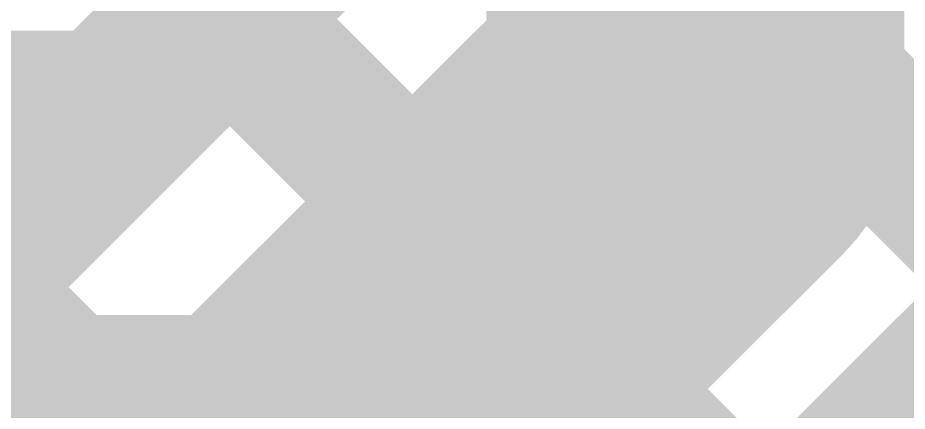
# Model space of a CAD drawing. Header units: millimetres. Extents: x 3.06 to 5.82, y 1.29 to 3.84.
# Drawn here: x 4.61332 to 4.66016, y 1.83193 to 1.85268 of the extents above; entities that cross this region are included whole.
import ezdxf

# ---------------------------------------------------------------- set-up
doc = ezdxf.new("R2010")
doc.units = ezdxf.units.MM
doc.header["$MEASUREMENT"] = 0
doc.layers.add('BottomLayer', color=5, linetype='Continuous')
doc.layers.add('TopLayer', color=1, linetype='Continuous')

msp = doc.modelspace()

# ---------------------------------------------------------------- linework, layer by layer
at = {"layer": 'BottomLayer', "const_width": 0.008}
for points in [[(4.26286, 1.491), (4.728458, 1.956598)], [(4.548786, 1.956598), (5.014384, 1.491)], [(4.291144, 1.491), (4.747516, 1.947372)], [(4.319428, 1.491), (4.761658, 1.93323)], [(4.605987, 1.871113), (4.9861, 1.491)], [(4.597809, 1.851006), (4.957816, 1.491)]]:
    msp.add_lwpolyline(points, dxfattribs=at)
at = {"layer": 'TopLayer'}
for points, const_width in [([(4.649, 1.848), (4.649, 1.981)], 0.022), ([(4.605945, 1.871155), (4.623494, 1.853606)], 0.008), ([(4.617887, 1.848), (4.627, 1.857113)], 0.008), ([(4.627, 1.826), (4.649, 1.848)], 0.022), ([(4.59333, 1.848), (4.617887, 1.848)], 0.008), ([(4.556398, 1.826), (4.627, 1.826)], 0.022), ([(4.642595, 1.810483), (4.664517, 1.832405)], 0.008)]:
    msp.add_lwpolyline(points, dxfattribs=dict(at, const_width=const_width))
for points, const_width in [([(4.6435, 1.848, 1), (4.6545, 1.848, 1)], 0.011), ([(4.6435, 1.848, 1), (4.6545, 1.848, 1)], 0.011), ([(4.621494, 1.853606, 1), (4.625494, 1.853606, 1)], 0.004), ([(4.615887, 1.848, 1), (4.619887, 1.848, 1)], 0.004), ([(4.615887, 1.848, 1), (4.619887, 1.848, 1)], 0.004), ([(4.6215, 1.826, 1), (4.6325, 1.826, 1)], 0.011), ([(4.6215, 1.826, 1), (4.6325, 1.826, 1)], 0.011)]:
    msp.add_lwpolyline(points, format="xyb", close=True, dxfattribs=dict(at, const_width=const_width))

doc.saveas('drawing.dxf')
